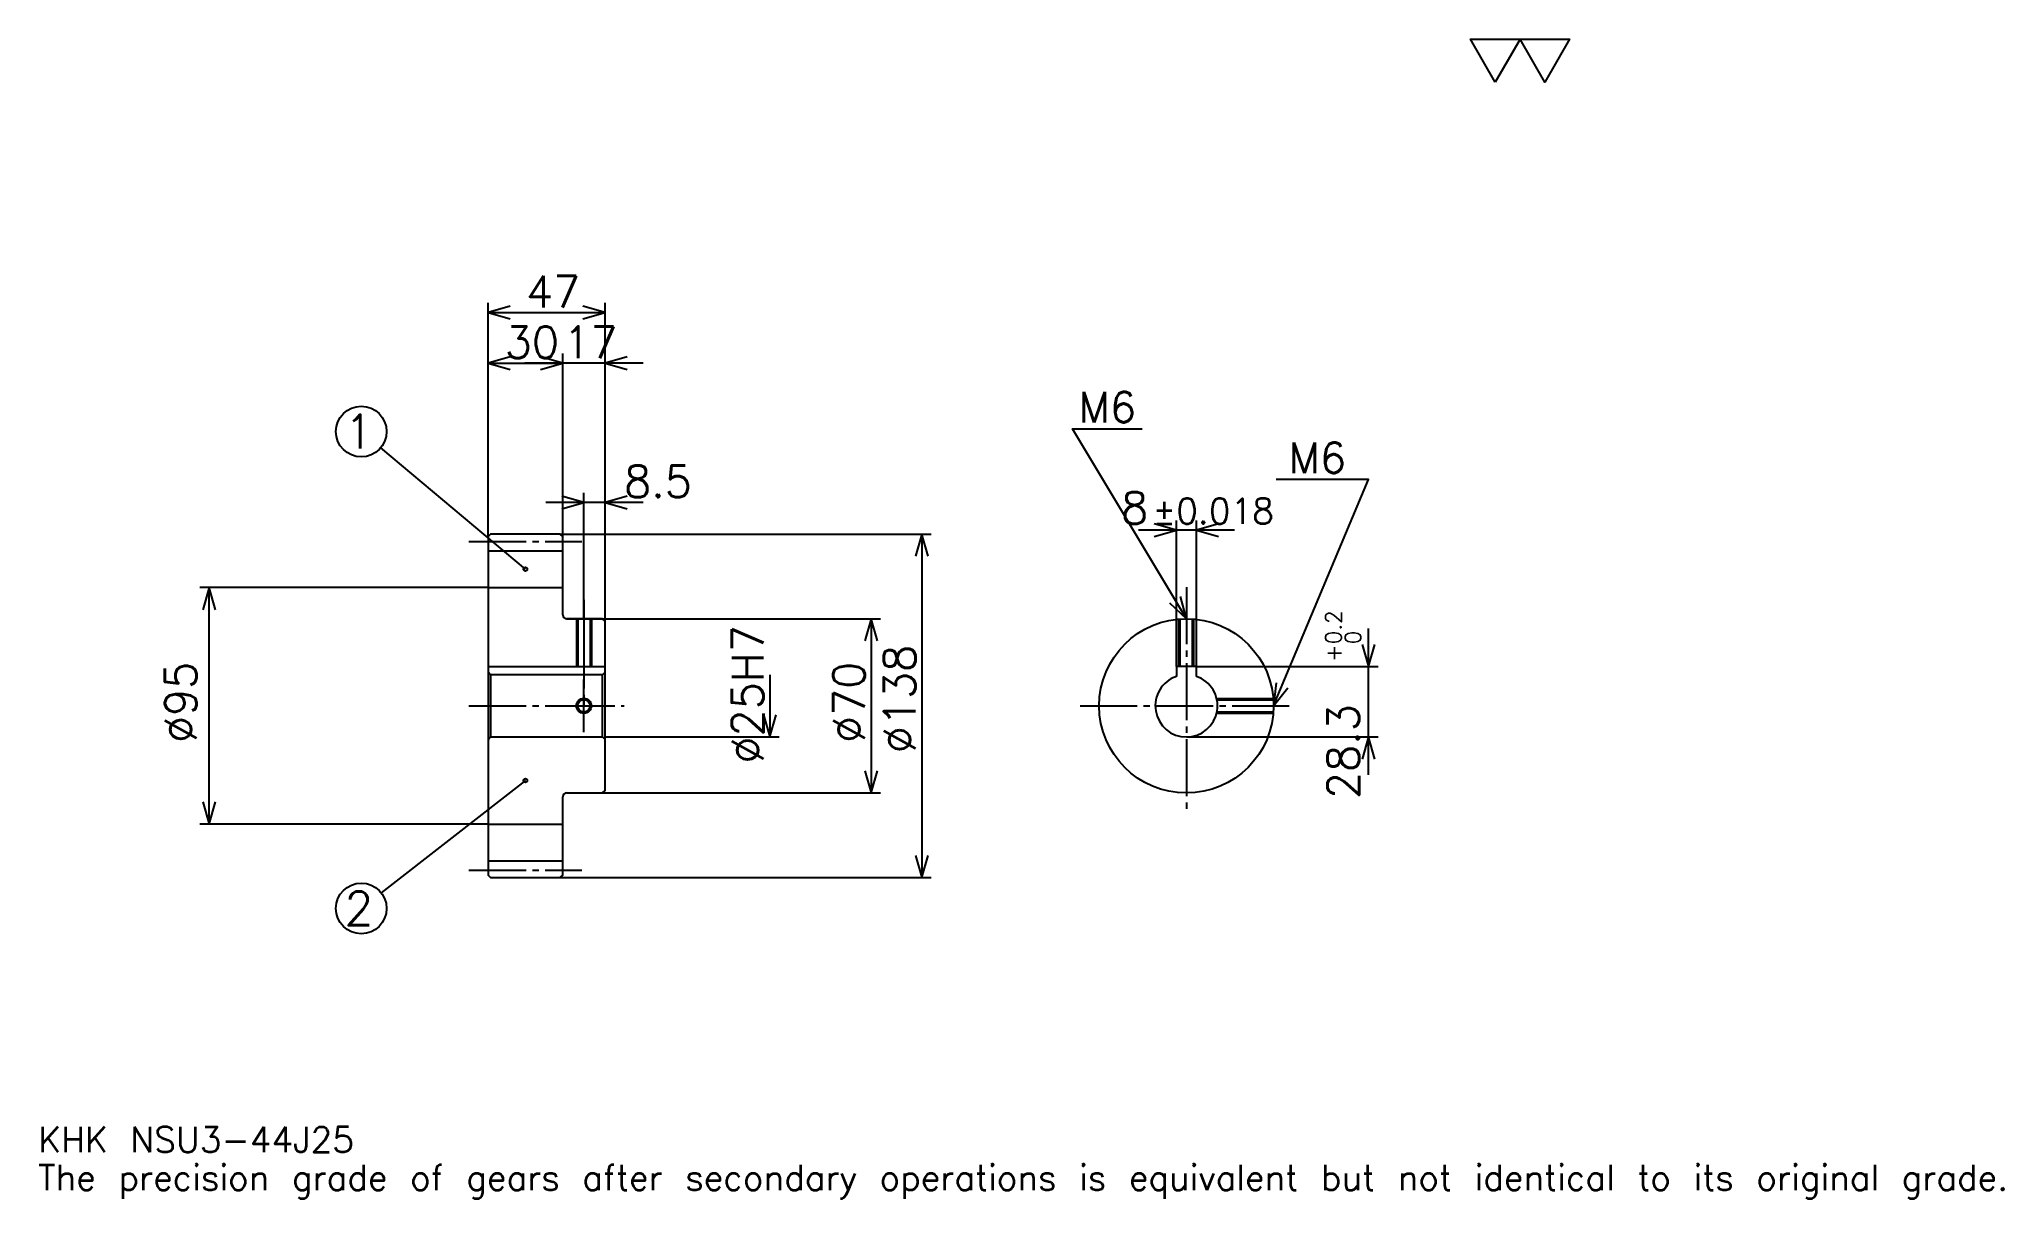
# Model space of a CAD drawing. Extents: x 26 to 815, y 9 to 475.
import ezdxf

# ---------------------------------------------------------------- set-up
doc = ezdxf.new("R2010")
doc.units = 0
doc.linetypes.add('DASHDOT', pattern=[30.521738, 22.891304, -2.543478, 2.543478, -2.543478])
doc.layers.get('0').update_dxf_attribs({"linetype": 'CONTINUOUS'})
doc.layers.add('DASHDOT', color=6, linetype='DASHDOT')
doc.styles.add('KANJI', font='TXT', dxfattribs={"bigfont": 'BIGFONT'})

msp = doc.modelspace()

# ---------------------------------------------------------------- linework, layer by layer
at = {"color": 5}
for p, q in [((206.021729, 276.293488), (206.021729, 369.130432)), ((206.021729, 365.315216), (253.021729, 365.315216)), ((253.021729, 276.293488), (253.021729, 369.130432)), ((236.021729, 276.293488), (236.021729, 348.782623)), ((206.021729, 344.967407), (236.021729, 344.967407)), ((268.282593, 344.967407), (220.760864, 344.967407)), ((221.021729, 262.168488), (162.944473, 310.921753)), ((244.521729, 276.293488), (244.521729, 292.826111)), ((268.282593, 289.010864), (229.260864, 289.010864)), ((206.021729, 275.293488), (206.021729, 276.293488)), ((235.021729, 276.293488), (253.021729, 276.293488)), ((236.021729, 275.293488), (236.021729, 276.293488)), ((244.521729, 242.293488), (244.521729, 276.293488)), ((244.521729, 242.293488), (244.521729, 276.293488)), ((253.021729, 276.293488), (384.010864, 276.293488)), ((253.021729, 241.293488), (253.021729, 276.293488)), ((380.195648, 276.293488), (380.195648, 138.293488)), ((505.673889, 277.902191), (467.152161, 277.902191)), ((482.413025, 223.093491), (482.413025, 281.717407)), ((490.413025, 223.093491), (490.413025, 281.717407)), ((206.021729, 254.793488), (90.293472, 254.793488)), ((94.108688, 159.793488), (94.108688, 254.793488)), ((237.521729, 242.293488), (253.021729, 242.293488)), ((253.021729, 242.293488), (363.663025, 242.293488)), ((359.847809, 242.293488), (359.847809, 172.293488)), ((559.565186, 179.532623), (559.565186, 238.354355)), ((490.413025, 223.093491), (563.380371, 223.093491)), ((319.152161, 219.793488), (319.152161, 194.793488)), ((253.021729, 194.793488), (322.967377, 194.793488)), ((486.413025, 194.793488), (563.380371, 194.793488)), ((221.021729, 177.293488), (163.174835, 132.180542)), ((237.521729, 172.293488), (253.021729, 172.293488)), ((253.021729, 172.293488), (363.663025, 172.293488)), ((206.021729, 159.793488), (90.293472, 159.793488)), ((235.021729, 138.293488), (253.021729, 138.293488)), ((253.021729, 138.293488), (384.010864, 138.293488))]:
    msp.add_line(p, q, dxfattribs=at)
at = {"color": 4}
for p, q in [((206.021729, 269.543488), (236.021729, 269.543488)), ((206.021729, 254.793488), (236.021729, 254.793488)), ((206.021729, 223.093491), (253.021729, 223.093491)), ((207.021729, 219.793488), (207.021729, 194.793488)), ((252.021729, 219.793488), (253.021729, 220.793488)), ((252.021729, 194.793488), (253.021729, 193.793488)), ((206.021729, 159.793488), (236.021729, 159.793488)), ((206.021729, 145.043488), (236.021729, 145.043488))]:
    msp.add_line(p, q, dxfattribs=at)
at = {"color": 7}
msp.add_lwpolyline([(610.434753, 457.82608), (600.515198, 475.019989), (640.19342, 475.019989), (630.273865, 457.82608), (620.354309, 475.019989), (610.434753, 457.82608)], dxfattribs=at)
at = {"color": 5}
for points in [[(214.923904, 367.858704), (206.021729, 365.315216), (214.923904, 362.771729)], [(244.119553, 362.771729), (253.021729, 365.315216), (244.119553, 367.858704)], [(214.923904, 347.510864), (206.021729, 344.967407), (214.923904, 342.42395)], [(227.119553, 342.42395), (236.021729, 344.967407), (227.119553, 347.510864)], [(227.119553, 342.42395), (236.021729, 344.967407), (227.119553, 347.510864)], [(261.923889, 347.510864), (253.021729, 344.967407), (261.923889, 342.42395)], [(486.413025, 242.293488), (440.630432, 318.597839), (468.608673, 318.597839)], [(521.413025, 207.293488), (559.565186, 298.25), (522.43042, 298.25)], [(235.619553, 286.467407), (244.521729, 289.010864), (235.619553, 291.554352)], [(261.923889, 291.554352), (253.021729, 289.010864), (261.923889, 286.467407)], [(382.739136, 267.391296), (380.195648, 276.293488), (377.652161, 267.391296)], [(473.510864, 275.358704), (482.413025, 277.902191), (473.510864, 280.445679)], [(499.315186, 280.445679), (490.413025, 277.902191), (499.315186, 275.358704)], [(96.652168, 245.891312), (94.108688, 254.793488), (91.565208, 245.891312)], [(479.651886, 248.618439), (486.413025, 242.293488), (484.013916, 251.235657)], [(362.391296, 233.391312), (359.847809, 242.293488), (357.304321, 233.391312)], [(557.021729, 231.995667), (559.565186, 223.093491), (562.108643, 231.995667)], [(522.510925, 216.486557), (521.413025, 207.293488), (527.201904, 214.51889)], [(316.608673, 203.695663), (319.152161, 194.793488), (321.695648, 203.695663)], [(562.108643, 185.891312), (559.565186, 194.793488), (557.021729, 185.891312)], [(357.304321, 181.195663), (359.847809, 172.293488), (362.391296, 181.195663)], [(91.565208, 168.695663), (94.108688, 159.793488), (96.652168, 168.695663)], [(377.652161, 147.195663), (380.195648, 138.293488), (382.739136, 147.195663)]]:
    msp.add_lwpolyline(points, dxfattribs=at)
at = {"color": 4}
for points in [[(236.021729, 243.793488), (236.021729, 275.293488), (235.021729, 276.293488), (207.021729, 276.293488), (206.021729, 275.293488), (206.021729, 193.793488)], [(237.521729, 172.293488), (252.021729, 172.293488), (253.021729, 173.293488), (253.021729, 241.293488), (252.021729, 242.293488), (237.521729, 242.293488)], [(241.521729, 242.293488), (241.521729, 223.093491)], [(242.061737, 242.293488), (242.061737, 223.093491)], [(246.98172, 242.293488), (246.98172, 223.093491)], [(247.521729, 242.293488), (247.521729, 223.093491)], [(483.413025, 223.093491), (483.413025, 242.164673)], [(483.953033, 223.093491), (483.953033, 242.206924)], [(488.873016, 223.093491), (488.873016, 242.206924)], [(489.413025, 223.093491), (489.413025, 242.164673)], [(490.413025, 219.1362), (490.413025, 223.093491), (482.413025, 223.093491), (482.413025, 219.1362)], [(206.021729, 193.793488), (207.021729, 194.793488), (252.021729, 194.793488), (252.021729, 219.793488), (207.021729, 219.793488), (206.021729, 220.793488)], [(498.547699, 210.293488), (521.28418, 210.293488)], [(498.668579, 209.753494), (521.326477, 209.753494)], [(498.547699, 204.293488), (521.28418, 204.293488)], [(498.668579, 204.833481), (521.326477, 204.833481)], [(206.021729, 193.793488), (206.021729, 139.293488), (207.021729, 138.293488), (235.021729, 138.293488), (236.021729, 139.293488), (236.021729, 170.793488)]]:
    msp.add_lwpolyline(points, dxfattribs=at)
at = {"color": 5}
for centre, radius in [((155.152161, 317.463043), 10.173913), ((221.021729, 262.168488), 0.763044), ((221.021729, 177.293488), 0.763044), ((155.152161, 125.92392), 10.173913)]:
    msp.add_circle(centre, radius, dxfattribs=at)
at = {"color": 4}
for centre, radius in [((486.413025, 207.293488), 35), ((244.521729, 207.293488), 2.46)]:
    msp.add_circle(centre, radius, dxfattribs=at)
at = {"color": 7}
msp.add_circle((244.521729, 207.293488), 3, dxfattribs=at)
at = {"color": 4}
for centre, radius, start, end in [((237.521729, 243.793488), 1.5, 180, 270), ((486.413025, 207.293488), 12.5, 108.662925185, 71.337074815), ((237.521729, 170.793488), 1.5, 90, 180)]:
    msp.add_arc(centre, radius, start, end, dxfattribs=at)
at = {"layer": 'DASHDOT', "color": 7}
for p, q in [((198.391296, 273.293488), (243.652161, 273.293488)), ((486.413025, 255.01088), (486.413025, 164.663055)), ((244.521729, 242.293488), (244.521729, 207.293488)), ((198.391296, 207.293488), (260.652161, 207.293488)), ((443.782593, 207.293488), (529.043457, 207.293488)), ((198.391296, 141.293488), (243.652161, 141.293488))]:
    msp.add_line(p, q, dxfattribs=at)
for points in [[(244.521729, 249.92392), (244.521729, 215.463058)], [(244.521729, 196.663055), (244.521729, 217.92392)], [(233.891296, 207.293488), (255.152161, 207.293488)]]:
    msp.add_lwpolyline(points, dxfattribs=at)

# ---------------------------------------------------------------- texts
at = {"color": 7, "style": 'KANJI'}
for s, height, p in [('47', 12.717391, (221.255432, 367.350006)), ('30', 12.717391, (212.755417, 347.002197)), ('17', 12.717391, (236.255432, 347.002197)), ('M6', 12.208696, (443.173889, 321.141296)), ('1', 13.565217, (148.369553, 310.68045)), ('M6', 12.208696, (527.517395, 300.793488)), ('8.5', 12.717391, (260.652161, 291.045654)), ('8', 12.717391, (460.161804, 280.445679)), ('%%p0.018', 10.173913, (472.750458, 280.445679)), ('2', 13.565217, (148.369553, 119.141312)), ('KHK NSU3-44J25', 10.173913, (25.434782, 27.97826)), ('The precision grade of gears after secondary operations is equivalent but not identical to its original grade.', 10.173913, (25.434782, 12.717391))]:
    msp.add_text(s, height=height, dxfattribs=at).set_placement(p)
for s, height, p in [('0.2', 6.358696, (548.628235, 232.019287)), ('%%c25H7', 12.717391, (316.608673, 184.084244)), ('0', 6.358696, (556.513, 232.019287)), ('%%c138', 12.717391, (377.652161, 188.217407)), ('+', 6.358696, (548.628235, 224.897552)), ('%%c95', 12.717391, (89.021729, 192.350555)), ('%%c70', 12.717391, (357.304321, 192.350555)), ('28.3', 12.717391, (555.75, 169.851654))]:
    msp.add_text(s, height=height, rotation=90, dxfattribs=at).set_placement(p)

doc.saveas('drawing.dxf')
